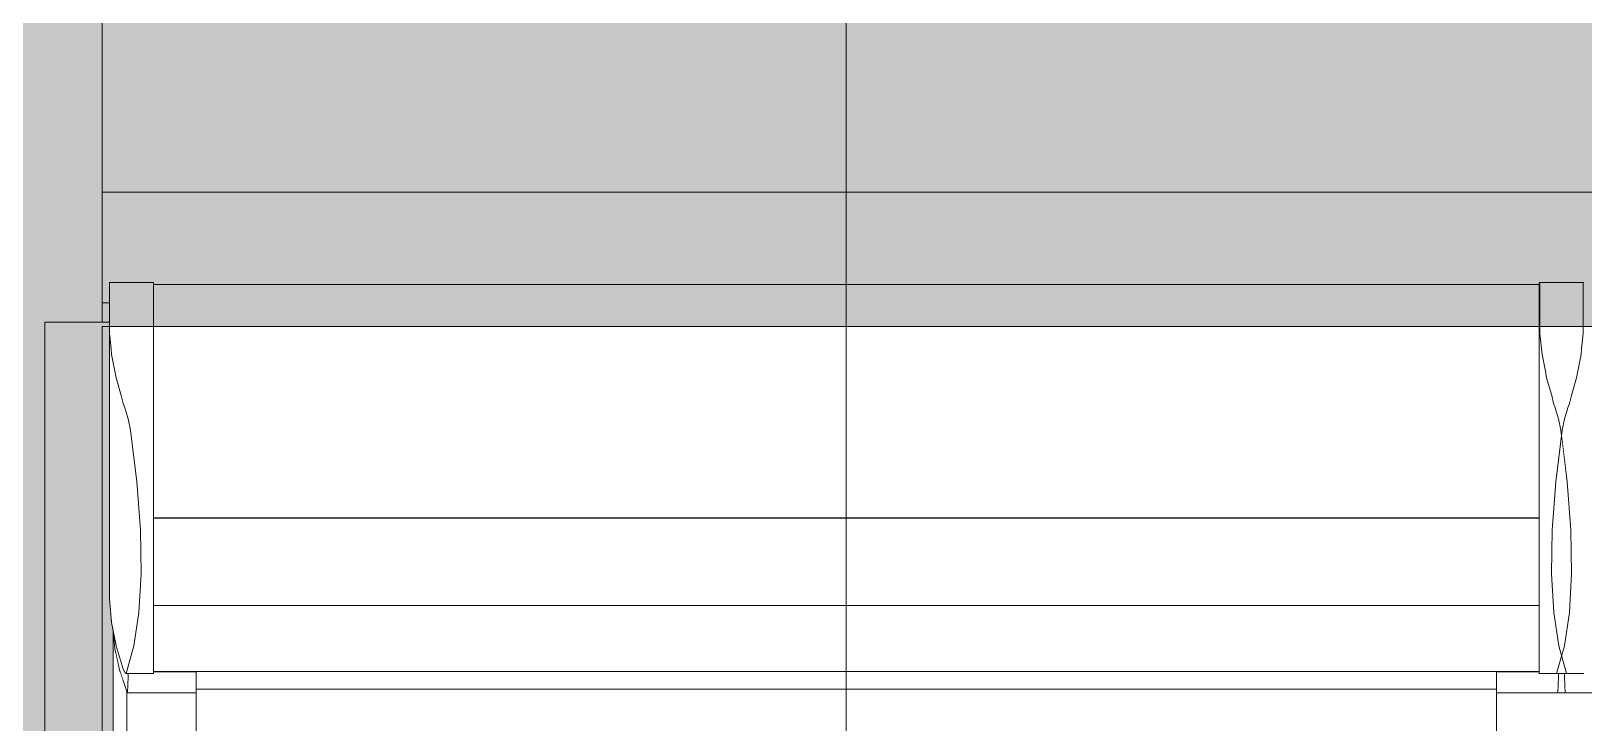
# Model space of a CAD drawing. Header units: metres. Extents: x -208 to 1512, y -277 to 123.
# Drawn here: x 16.169 to 17.07, y -14.458 to -14.057 of the extents above; entities that cross this region are included whole.
import ezdxf

# ---------------------------------------------------------------- set-up
doc = ezdxf.new("R2010")
doc.units = ezdxf.units.M
doc.header["$MEASUREMENT"] = 0
doc.linetypes.add('Wipeout_Contour', pattern=[1, 0, -1])
doc.layers.add('325 Dachfenster', color=7, linetype='Continuous')
doc.layers.add('330 Dachaufbau', color=7, linetype='Continuous')

# ---------------------------------------------------------------- blocks, each defined once
blk = doc.blocks.new('DF Marker 27[472]_4', base_point=(16.64185, -14.94126))
at = {"layer": '325 Dachfenster', "color": 7, "linetype": 'Continuous', "lineweight": 13}
blk.add_line((16.64185, -18.69751), (16.64185, -13.04971), dxfattribs=at)
blk = doc.blocks.new('VELUX SlopeRoofBundle[11]_4')
at = {"color": 254, "linetype": 'Wipeout_Contour', "lineweight": 0, "ltscale": 88.79572}
blk.add_wipeout([(17.04385, -14.20261), (17.04385, -14.20997), (17.04423, -14.20997), (17.04422, -14.20261)], dxfattribs=at).dxf.layer = '325 Dachfenster'
at = {"color": 254, "linetype": 'Wipeout_Contour', "lineweight": 0, "ltscale": 107.652925}
blk.add_wipeout([(16.21425, -14.38588), (16.21555, -14.39979), (16.21555, -14.24443), (16.2152, -14.24087), (16.21425, -14.23224)], dxfattribs=at).dxf.layer = '325 Dachfenster'
at = {"color": 254, "linetype": 'Wipeout_Contour', "lineweight": 0, "ltscale": 111.319774}
blk.add_wipeout([(17.04385, -14.25402), (17.04385, -14.26816), (17.05114, -14.26816), (17.04815, -14.2578), (17.04747, -14.25402)], dxfattribs=at).dxf.layer = '325 Dachfenster'
at = {"color": 254, "linetype": 'Wipeout_Contour', "lineweight": 0, "ltscale": 111.473602}
blk.add_wipeout([(17.04385, -14.42938), (17.054, -14.42938), (17.05685, -14.41924), (17.05521, -14.4134), (17.04385, -14.4134)], dxfattribs=at).dxf.layer = '325 Dachfenster'
at = {"color": 254, "linetype": 'Wipeout_Contour', "lineweight": 0, "ltscale": 88.81556}
blk.add_wipeout([(17.04385, -14.20997), (17.04385, -14.21873), (17.04424, -14.21873), (17.04423, -14.20997)], dxfattribs=at).dxf.layer = '325 Dachfenster'
at = {"color": 254, "linetype": 'Wipeout_Contour', "lineweight": 0, "ltscale": 107.707841}
blk.add_wipeout([(16.21747, -14.25402), (16.21555, -14.24443), (16.21555, -14.39979), (16.21815, -14.41344), (16.21815, -14.2578)], dxfattribs=at).dxf.layer = '325 Dachfenster'
at = {"color": 254, "linetype": 'Wipeout_Contour', "lineweight": 0, "ltscale": 111.169399}
blk.add_wipeout([(17.04385, -14.26816), (17.04385, -14.27474), (17.05302, -14.27474), (17.05225, -14.27283), (17.05114, -14.26816)], dxfattribs=at).dxf.layer = '325 Dachfenster'
at = {"color": 254, "linetype": 'Wipeout_Contour', "lineweight": 0, "ltscale": 89.493717}
blk.add_wipeout([(17.04385, -14.39403), (17.04385, -14.4134), (17.05521, -14.4134), (17.05232, -14.39403)], dxfattribs=at).dxf.layer = '325 Dachfenster'
at = {"color": 254, "linetype": 'Wipeout_Contour', "lineweight": 0, "ltscale": 89.308731}
blk.add_wipeout([(17.04385, -14.42818), (17.01905, -14.42818), (17.01905, -14.42846), (17.04385, -14.42846)], dxfattribs=at).dxf.layer = '325 Dachfenster'
at = {"color": 254, "linetype": 'Wipeout_Contour', "lineweight": 0, "ltscale": 88.839945}
blk.add_wipeout([(17.04385, -14.21873), (17.04385, -14.22906), (17.04425, -14.22906), (17.04424, -14.21873)], dxfattribs=at).dxf.layer = '325 Dachfenster'
at = {"color": 254, "linetype": 'Wipeout_Contour', "lineweight": 0, "ltscale": 107.78399}
blk.add_wipeout([(16.21815, -14.41344), (16.22225, -14.42693), (16.22225, -14.27283), (16.22114, -14.26816), (16.21815, -14.2578)], dxfattribs=at).dxf.layer = '325 Dachfenster'
at = {"color": 254, "linetype": 'Wipeout_Contour', "lineweight": 0, "ltscale": 89.117848}
blk.add_wipeout([(17.04385, -14.27474), (17.04385, -14.2816), (17.0551, -14.2816), (17.05302, -14.27474)], dxfattribs=at).dxf.layer = '325 Dachfenster'
at = {"color": 254, "linetype": 'Wipeout_Contour', "lineweight": 0, "ltscale": 89.356695}
blk.add_wipeout([(17.05104, -14.37154), (17.04385, -14.37154), (17.04385, -14.39403), (17.05232, -14.39403)], dxfattribs=at).dxf.layer = '325 Dachfenster'
at = {"color": 254, "linetype": 'Wipeout_Contour', "lineweight": 0, "ltscale": 89.353375}
blk.add_wipeout([(17.01905, -14.44058), (17.05469, -14.44058), (17.05505, -14.43142), (17.01905, -14.43142)], dxfattribs=at).dxf.layer = '325 Dachfenster'
at = {"color": 254, "linetype": 'Wipeout_Contour', "lineweight": 0, "ltscale": 172.065248}
blk.add_wipeout([(16.21422, -14.20473), (16.21422, -14.29623), (16.21425, -14.36991), (16.21425, -14.36427), (16.21425, -14.23224), (16.21424, -14.21873), (16.21423, -14.20997), (16.21422, -14.20261)], dxfattribs=at).dxf.layer = '325 Dachfenster'
at = {"color": 254, "linetype": 'Wipeout_Contour', "lineweight": 0, "ltscale": 110.608895}
blk.add_wipeout([(17.04385, -14.22906), (17.04385, -14.24087), (17.0685, -14.24087), (17.06945, -14.23224), (17.06946, -14.22906)], dxfattribs=at).dxf.layer = '325 Dachfenster'
at = {"color": 254, "linetype": 'Wipeout_Contour', "lineweight": 0, "ltscale": 89.220362}
blk.add_wipeout([(17.04385, -14.34615), (17.04385, -14.37154), (17.05104, -14.37154), (17.05147, -14.34615)], dxfattribs=at).dxf.layer = '325 Dachfenster'
at = {"color": 254, "linetype": 'Wipeout_Contour', "lineweight": 0, "ltscale": 86.514481}
blk.add_wipeout([(16.21615, -14.40294), (16.21615, -14.40295), (16.21745, -14.4152), (16.21745, -14.40977)], dxfattribs=at).dxf.layer = '325 Dachfenster'
at = {"color": 254, "linetype": 'Wipeout_Contour', "lineweight": 0, "ltscale": 86.661175}
blk.add_wipeout([(16.2285, -14.4134), (16.224, -14.42938), (16.23985, -14.42938), (16.23985, -14.4134)], dxfattribs=at).dxf.layer = '325 Dachfenster'
at = {"color": 254, "linetype": 'Wipeout_Contour', "lineweight": 0, "ltscale": 133.462516}
blk.add_wipeout([(17.01905, -14.42846), (17.01905, -14.43142), (17.05505, -14.43142), (17.05505, -14.42938), (17.04385, -14.42938), (17.04385, -14.42846)], dxfattribs=at).dxf.layer = '325 Dachfenster'
at = {"color": 254, "linetype": 'Wipeout_Contour', "lineweight": 0, "ltscale": 90.063145}
blk.add_wipeout([(17.01905, -14.44058), (17.01905, -15.01121), (17.02075, -15.01247), (17.02075, -14.44058)], dxfattribs=at).dxf.layer = '325 Dachfenster'
at = {"layer": '325 Dachfenster', "linetype": 'Continuous', "lineweight": 0, "flags": 128}
for points in [[(16.21422, -14.29623), (16.21425, -14.36991)], [(16.21425, -14.38455), (16.21425, -14.36991)]]:
    blk.add_lwpolyline(points, dxfattribs=at)
at = {"color": 254, "linetype": 'Wipeout_Contour', "lineweight": 0, "ltscale": 86.291652}
blk.add_wipeout([(16.21422, -14.20261), (16.21423, -14.20997), (16.23985, -14.20997), (16.23985, -14.20261)], dxfattribs=at).dxf.layer = '325 Dachfenster'
at = {"color": 254, "linetype": 'Wipeout_Contour', "lineweight": 0, "ltscale": 108.144422}
blk.add_wipeout([(16.21425, -14.23224), (16.2152, -14.24087), (16.23985, -14.24087), (16.23985, -14.22906), (16.21425, -14.22906)], dxfattribs=at).dxf.layer = '325 Dachfenster'
at = {"color": 254, "linetype": 'Wipeout_Contour', "lineweight": 0, "ltscale": 110.698106}
blk.add_wipeout([(17.04385, -14.25402), (17.06624, -14.25402), (17.06815, -14.24443), (17.0685, -14.24087), (17.04385, -14.24087)], dxfattribs=at).dxf.layer = '325 Dachfenster'
at = {"color": 254, "linetype": 'Wipeout_Contour', "lineweight": 0, "ltscale": 89.27261}
blk.add_wipeout([(17.04385, -14.31829), (17.04385, -14.34615), (17.05147, -14.34615), (17.05355, -14.31829)], dxfattribs=at).dxf.layer = '325 Dachfenster'
at = {"color": 254, "linetype": 'Wipeout_Contour', "lineweight": 0, "ltscale": 86.642189}
blk.add_wipeout([(16.23139, -14.39403), (16.2285, -14.4134), (16.23985, -14.4134), (16.23985, -14.39403)], dxfattribs=at).dxf.layer = '325 Dachfenster'
at = {"color": 254, "linetype": 'Wipeout_Contour', "lineweight": 0, "ltscale": 90.122279}
blk.add_wipeout([(17.02075, -14.44058), (17.02075, -15.01247), (17.05615, -15.01247), (17.05615, -14.44058)], dxfattribs=at).dxf.layer = '325 Dachfenster'
at = {"layer": '325 Dachfenster', "linetype": 'Continuous', "lineweight": 0, "flags": 128}
blk.add_lwpolyline([(16.21422, -14.20473), (16.21422, -14.20261)], dxfattribs=at)
at = {"color": 254, "linetype": 'Wipeout_Contour', "lineweight": 0, "ltscale": 86.312941}
blk.add_wipeout([(16.21423, -14.20997), (16.21424, -14.21873), (16.23985, -14.21873), (16.23985, -14.20997)], dxfattribs=at).dxf.layer = '325 Dachfenster'
at = {"color": 254, "linetype": 'Wipeout_Contour', "lineweight": 0, "ltscale": 110.295866}
blk.add_wipeout([(17.0685, -14.24087), (17.06985, -14.24087), (17.06985, -14.22906), (17.06946, -14.22906), (17.06945, -14.23224)], dxfattribs=at).dxf.layer = '325 Dachfenster'
at = {"color": 254, "linetype": 'Wipeout_Contour', "lineweight": 0, "ltscale": 108.137763}
blk.add_wipeout([(16.2152, -14.24087), (16.21555, -14.24443), (16.21747, -14.25402), (16.23985, -14.25402), (16.23985, -14.24087)], dxfattribs=at).dxf.layer = '325 Dachfenster'
at = {"color": 254, "linetype": 'Wipeout_Contour', "lineweight": 0, "ltscale": 156.487919}
blk.add_wipeout([(17.05147, -14.34615), (17.05104, -14.37154), (17.05232, -14.39403), (17.05521, -14.4134), (17.05685, -14.41924), (17.05685, -14.29168), (17.05355, -14.31829)], dxfattribs=at).dxf.layer = '325 Dachfenster'
at = {"color": 254, "linetype": 'Wipeout_Contour', "lineweight": 0, "ltscale": 86.669265}
blk.add_wipeout([(16.23139, -14.39403), (16.23985, -14.39403), (16.23985, -14.37154), (16.23267, -14.37154)], dxfattribs=at).dxf.layer = '325 Dachfenster'
at = {"color": 254, "linetype": 'Wipeout_Contour', "lineweight": 0, "ltscale": 87.573936}
blk.add_wipeout([(17.04385, -14.20381), (16.23985, -14.20381), (16.23985, -14.21131), (17.04385, -14.21131)], dxfattribs=at).dxf.layer = '325 Dachfenster'
at = {"color": 254, "linetype": 'Wipeout_Contour', "lineweight": 0, "ltscale": 86.338144}
blk.add_wipeout([(16.21424, -14.21873), (16.21425, -14.22906), (16.23985, -14.22906), (16.23985, -14.21873)], dxfattribs=at).dxf.layer = '325 Dachfenster'
at = {"color": 254, "linetype": 'Wipeout_Contour', "lineweight": 0, "ltscale": 110.528202}
blk.add_wipeout([(17.06624, -14.25402), (17.06985, -14.25402), (17.06985, -14.24087), (17.0685, -14.24087), (17.06815, -14.24443)], dxfattribs=at).dxf.layer = '325 Dachfenster'
at = {"color": 254, "linetype": 'Wipeout_Contour', "lineweight": 0, "ltscale": 108.120074}
blk.add_wipeout([(16.21747, -14.25402), (16.21815, -14.2578), (16.22114, -14.26816), (16.23985, -14.26816), (16.23985, -14.25402)], dxfattribs=at).dxf.layer = '325 Dachfenster'
at = {"color": 254, "linetype": 'Wipeout_Contour', "lineweight": 0, "ltscale": 110.88063}
blk.add_wipeout([(17.04385, -14.28817), (17.04385, -14.31829), (17.05355, -14.31829), (17.05685, -14.29168), (17.05642, -14.28817)], dxfattribs=at).dxf.layer = '325 Dachfenster'
at = {"color": 254, "linetype": 'Wipeout_Contour', "lineweight": 0, "ltscale": 86.680569}
blk.add_wipeout([(16.23267, -14.37154), (16.23985, -14.37154), (16.23985, -14.34615), (16.23224, -14.34615)], dxfattribs=at).dxf.layer = '325 Dachfenster'
at = {"color": 254, "linetype": 'Wipeout_Contour', "lineweight": 0, "ltscale": 89.165412}
blk.add_wipeout([(17.0585, -14.4134), (17.054, -14.42938), (17.06985, -14.42938), (17.06985, -14.4134)], dxfattribs=at).dxf.layer = '325 Dachfenster'
at = {"layer": '325 Dachfenster', "linetype": 'Continuous', "lineweight": 0, "flags": 128}
for points in [[(16.21422, -14.20261), (16.23985, -14.20261)], [(16.21422, -14.29623), (16.21422, -14.20473)], [(16.21422, -14.21437), (16.21, -14.21437)]]:
    blk.add_lwpolyline(points, dxfattribs=at)
at = {"color": 254, "linetype": 'Wipeout_Contour', "lineweight": 0, "ltscale": 87.594989}
blk.add_wipeout([(17.04385, -14.21131), (16.23985, -14.21131), (16.23985, -14.22001), (17.04385, -14.22001)], dxfattribs=at).dxf.layer = '325 Dachfenster'
at = {"color": 254, "linetype": 'Wipeout_Contour', "lineweight": 0, "ltscale": 87.64825}
blk.add_wipeout([(16.23985, -14.23026), (16.23985, -14.242), (17.04385, -14.242), (17.04385, -14.23026)], dxfattribs=at).dxf.layer = '325 Dachfenster'
at = {"color": 254, "linetype": 'Wipeout_Contour', "lineweight": 0, "ltscale": 260.751051}
blk.add_wipeout([(16.22225, -14.27283), (16.22225, -14.42693), (16.22336, -14.4291), (16.224, -14.42938), (16.2285, -14.4134), (16.23139, -14.39403), (16.23267, -14.37154), (16.23224, -14.34615), (16.23016, -14.31829), (16.22642, -14.28817), (16.2251, -14.2816), (16.22302, -14.27474)], dxfattribs=at).dxf.layer = '325 Dachfenster'
at = {"color": 254, "linetype": 'Wipeout_Contour', "lineweight": 0, "ltscale": 89.075798}
blk.add_wipeout([(17.04385, -14.2816), (17.04385, -14.28817), (17.05642, -14.28817), (17.0551, -14.2816)], dxfattribs=at).dxf.layer = '325 Dachfenster'
at = {"color": 254, "linetype": 'Wipeout_Contour', "lineweight": 0, "ltscale": 89.148323}
blk.add_wipeout([(17.06139, -14.39403), (17.0585, -14.4134), (17.06985, -14.4134), (17.06985, -14.39403)], dxfattribs=at).dxf.layer = '325 Dachfenster'
at = {"color": 254, "linetype": 'Wipeout_Contour', "lineweight": 0, "ltscale": 89.454136}
blk.add_wipeout([(17.05505, -14.43142), (17.05469, -14.44058), (17.09465, -14.44058), (17.09465, -14.43142)], dxfattribs=at).dxf.layer = '325 Dachfenster'
at = {"color": 254, "linetype": 'Wipeout_Contour', "lineweight": 0, "ltscale": 88.815867}
blk.add_wipeout([(17.06985, -14.20261), (17.04422, -14.20261), (17.04423, -14.20997), (17.06985, -14.20997)], dxfattribs=at).dxf.layer = '325 Dachfenster'
at = {"color": 254, "linetype": 'Wipeout_Contour', "lineweight": 0, "ltscale": 87.61964}
blk.add_wipeout([(16.23985, -14.23026), (17.04385, -14.23026), (17.04385, -14.22001), (16.23985, -14.22001)], dxfattribs=at).dxf.layer = '325 Dachfenster'
at = {"color": 254, "linetype": 'Wipeout_Contour', "lineweight": 0, "ltscale": 87.68036}
blk.add_wipeout([(16.23985, -14.242), (16.23985, -14.25494), (17.04385, -14.25494), (17.04385, -14.242)], dxfattribs=at).dxf.layer = '325 Dachfenster'
at = {"color": 254, "linetype": 'Wipeout_Contour', "lineweight": 0, "ltscale": 86.40349}
blk.add_wipeout([(16.22302, -14.27474), (16.2251, -14.2816), (16.23985, -14.2816), (16.23985, -14.27474)], dxfattribs=at).dxf.layer = '325 Dachfenster'
at = {"color": 254, "linetype": 'Wipeout_Contour', "lineweight": 0, "ltscale": 88.920714}
blk.add_wipeout([(17.06985, -14.27474), (17.05302, -14.27474), (17.0551, -14.2816), (17.06985, -14.2816)], dxfattribs=at).dxf.layer = '325 Dachfenster'
at = {"color": 254, "linetype": 'Wipeout_Contour', "lineweight": 0, "ltscale": 86.361267}
blk.add_wipeout([(16.22642, -14.28817), (16.23016, -14.31829), (16.23985, -14.31829), (16.23985, -14.28817)], dxfattribs=at).dxf.layer = '325 Dachfenster'
at = {"color": 254, "linetype": 'Wipeout_Contour', "lineweight": 0, "ltscale": 89.178612}
blk.add_wipeout([(17.06267, -14.37154), (17.06139, -14.39403), (17.06985, -14.39403), (17.06985, -14.37154)], dxfattribs=at).dxf.layer = '325 Dachfenster'
at = {"color": 254, "linetype": 'Wipeout_Contour', "lineweight": 0, "ltscale": 86.946077}
blk.add_wipeout([(16.22505, -14.43142), (16.22469, -14.44058), (16.26465, -14.44058), (16.26465, -14.43142)], dxfattribs=at).dxf.layer = '325 Dachfenster'
at = {"color": 254, "linetype": 'Wipeout_Contour', "lineweight": 0, "ltscale": 134.096759}
blk.add_wipeout([(17.05505, -14.42938), (17.05505, -14.43142), (17.09465, -14.43142), (17.09465, -14.42846), (17.06985, -14.42846), (17.06985, -14.42938)], dxfattribs=at).dxf.layer = '325 Dachfenster'
at = {"color": 254, "linetype": 'Wipeout_Contour', "lineweight": 0, "ltscale": 90.231565}
blk.add_wipeout([(17.05615, -15.01247), (17.09295, -15.01247), (17.09295, -14.44058), (17.05615, -14.44058)], dxfattribs=at).dxf.layer = '325 Dachfenster'
at = {"layer": '325 Dachfenster', "linetype": 'Continuous', "lineweight": 0, "flags": 128}
for points in [[(16.23985, -14.20381), (17.04385, -14.20381)], [(17.06985, -14.20261), (17.04422, -14.20261), (17.04385, -14.20261)], [(17.05469, -14.44058), (17.05505, -14.43142), (17.05505, -14.42938)], [(17.05865, -14.42938), (17.05865, -14.43142), (17.05902, -14.44058)]]:
    blk.add_lwpolyline(points, dxfattribs=at)
at = {"color": 254, "linetype": 'Wipeout_Contour', "lineweight": 0, "ltscale": 88.836552}
blk.add_wipeout([(17.06985, -14.20997), (17.04423, -14.20997), (17.04424, -14.21873), (17.06985, -14.21873)], dxfattribs=at).dxf.layer = '325 Dachfenster'
at = {"color": 254, "linetype": 'Wipeout_Contour', "lineweight": 0, "ltscale": 108.477172}
blk.add_wipeout([(16.22114, -14.26816), (16.22225, -14.27283), (16.22302, -14.27474), (16.23985, -14.27474), (16.23985, -14.26816)], dxfattribs=at).dxf.layer = '325 Dachfenster'
at = {"color": 254, "linetype": 'Wipeout_Contour', "lineweight": 0, "ltscale": 86.449461}
blk.add_wipeout([(16.2251, -14.2816), (16.22642, -14.28817), (16.23985, -14.28817), (16.23985, -14.2816)], dxfattribs=at).dxf.layer = '325 Dachfenster'
at = {"color": 254, "linetype": 'Wipeout_Contour', "lineweight": 0, "ltscale": 86.489658}
blk.add_wipeout([(16.23016, -14.31829), (16.23224, -14.34615), (16.23985, -14.34615), (16.23985, -14.31829)], dxfattribs=at).dxf.layer = '325 Dachfenster'
at = {"color": 254, "linetype": 'Wipeout_Contour', "lineweight": 0, "ltscale": 89.193097}
blk.add_wipeout([(17.06267, -14.37154), (17.06985, -14.37154), (17.06985, -14.34615), (17.06224, -14.34615)], dxfattribs=at).dxf.layer = '325 Dachfenster'
at = {"color": 254, "linetype": 'Wipeout_Contour', "lineweight": 0, "ltscale": 130.289407}
blk.add_wipeout([(16.22415, -14.43932), (16.2246, -14.4405), (16.22469, -14.44058), (16.22505, -14.43142), (16.22505, -14.42938), (16.22415, -14.42938)], dxfattribs=at).dxf.layer = '325 Dachfenster'
at = {"color": 254, "linetype": 'Wipeout_Contour', "lineweight": 0, "ltscale": 89.46383}
blk.add_wipeout([(17.06985, -14.42846), (17.09465, -14.42846), (17.09465, -14.42818), (17.06985, -14.42818)], dxfattribs=at).dxf.layer = '325 Dachfenster'
at = {"color": 254, "linetype": 'Wipeout_Contour', "lineweight": 0, "ltscale": 88.86104}
blk.add_wipeout([(17.06985, -14.21873), (17.04424, -14.21873), (17.04425, -14.22906), (17.06985, -14.22906)], dxfattribs=at).dxf.layer = '325 Dachfenster'
at = {"color": 254, "linetype": 'Wipeout_Contour', "lineweight": 0, "ltscale": 87.741565}
blk.add_wipeout([(16.23985, -14.26901), (16.23985, -14.27509), (17.04385, -14.27509), (17.04385, -14.26901)], dxfattribs=at).dxf.layer = '325 Dachfenster'
at = {"color": 254, "linetype": 'Wipeout_Contour', "lineweight": 0, "ltscale": 156.428134}
blk.add_wipeout([(17.05685, -14.29168), (17.05685, -14.41924), (17.0585, -14.4134), (17.06139, -14.39403), (17.06267, -14.37154), (17.06224, -14.34615), (17.06016, -14.31829)], dxfattribs=at).dxf.layer = '325 Dachfenster'
at = {"color": 254, "linetype": 'Wipeout_Contour', "lineweight": 0, "ltscale": 87.888337}
blk.add_wipeout([(17.04385, -14.31738), (16.23985, -14.31738), (16.23985, -14.33908), (17.04385, -14.33908)], dxfattribs=at).dxf.layer = '325 Dachfenster'
at = {"color": 254, "linetype": 'Wipeout_Contour', "lineweight": 0, "ltscale": 108.450685}
blk.add_wipeout([(16.21745, -14.4152), (16.22015, -14.42737), (16.22015, -14.42002), (16.21815, -14.41344), (16.21745, -14.40977)], dxfattribs=at).dxf.layer = '325 Dachfenster'
at = {"color": 254, "linetype": 'Wipeout_Contour', "lineweight": 0, "ltscale": 87.715521}
blk.add_wipeout([(17.04385, -14.25494), (16.23985, -14.25494), (16.23985, -14.26901), (17.04385, -14.26901)], dxfattribs=at).dxf.layer = '325 Dachfenster'
at = {"color": 254, "linetype": 'Wipeout_Contour', "lineweight": 0, "ltscale": 87.757866}
blk.add_wipeout([(16.23985, -14.28152), (17.04385, -14.28152), (17.04385, -14.27509), (16.23985, -14.27509)], dxfattribs=at).dxf.layer = '325 Dachfenster'
at = {"color": 254, "linetype": 'Wipeout_Contour', "lineweight": 0, "ltscale": 87.821403}
blk.add_wipeout([(16.23985, -14.28761), (16.23985, -14.31738), (17.04385, -14.31738), (17.04385, -14.28761)], dxfattribs=at).dxf.layer = '325 Dachfenster'
at = {"color": 254, "linetype": 'Wipeout_Contour', "lineweight": 0, "ltscale": 88.874268}
blk.add_wipeout([(17.06985, -14.28817), (17.05642, -14.28817), (17.06016, -14.31829), (17.06985, -14.31829)], dxfattribs=at).dxf.layer = '325 Dachfenster'
at = {"color": 254, "linetype": 'Wipeout_Contour', "lineweight": 0, "ltscale": 151.207513}
blk.add_wipeout([(16.22015, -14.42737), (16.22415, -14.43932), (16.22415, -14.42938), (16.224, -14.42938), (16.22336, -14.4291), (16.22225, -14.42693), (16.22015, -14.42002)], dxfattribs=at).dxf.layer = '325 Dachfenster'
at = {"color": 254, "linetype": 'Wipeout_Contour', "lineweight": 0, "ltscale": 111.279531}
blk.add_wipeout([(17.04747, -14.25402), (17.04815, -14.2578), (17.05114, -14.26816), (17.06985, -14.26816), (17.06985, -14.25402)], dxfattribs=at).dxf.layer = '325 Dachfenster'
at = {"color": 254, "linetype": 'Wipeout_Contour', "lineweight": 0, "ltscale": 87.774155}
blk.add_wipeout([(16.23985, -14.28761), (17.04385, -14.28761), (17.04385, -14.28152), (16.23985, -14.28152)], dxfattribs=at).dxf.layer = '325 Dachfenster'
at = {"color": 254, "linetype": 'Wipeout_Contour', "lineweight": 0, "ltscale": 88.966782}
blk.add_wipeout([(17.06985, -14.2816), (17.0551, -14.2816), (17.05642, -14.28817), (17.06985, -14.28817)], dxfattribs=at).dxf.layer = '325 Dachfenster'
at = {"color": 254, "linetype": 'Wipeout_Contour', "lineweight": 0, "ltscale": 89.001607}
blk.add_wipeout([(17.06016, -14.31829), (17.06224, -14.34615), (17.06985, -14.34615), (17.06985, -14.31829)], dxfattribs=at).dxf.layer = '325 Dachfenster'
at = {"color": 254, "linetype": 'Wipeout_Contour', "lineweight": 0, "ltscale": 108.698697}
blk.add_wipeout([(16.21635, -14.40484), (16.21635, -14.97514), (16.21765, -14.98739), (16.21765, -14.4161), (16.21745, -14.4152)], dxfattribs=at).dxf.layer = '325 Dachfenster'
at = {"color": 254, "linetype": 'Wipeout_Contour', "lineweight": 0, "ltscale": 130.322371}
blk.add_wipeout([(16.23985, -14.42938), (16.22505, -14.42938), (16.22505, -14.43142), (16.26465, -14.43142), (16.26465, -14.42846), (16.23985, -14.42846)], dxfattribs=at).dxf.layer = '325 Dachfenster'
at = {"color": 254, "linetype": 'Wipeout_Contour', "lineweight": 0, "ltscale": 130.984007}
blk.add_wipeout([(16.22435, -14.43984), (16.22435, -15.01151), (16.22615, -15.01247), (16.22615, -14.44058), (16.22469, -14.44058), (16.2246, -14.4405)], dxfattribs=at).dxf.layer = '325 Dachfenster'
at = {"layer": '325 Dachfenster', "linetype": 'Continuous', "lineweight": 0, "flags": 128}
blk.add_lwpolyline([(16.21615, -14.40295), (16.21615, -14.40294)], dxfattribs=at)
at = {"color": 254, "linetype": 'Wipeout_Contour', "lineweight": 0, "ltscale": 111.628179}
blk.add_wipeout([(17.05114, -14.26816), (17.05225, -14.27283), (17.05302, -14.27474), (17.06985, -14.27474), (17.06985, -14.26816)], dxfattribs=at).dxf.layer = '325 Dachfenster'
at = {"color": 254, "linetype": 'Wipeout_Contour', "lineweight": 0, "ltscale": 108.688576}
blk.add_wipeout([(16.21765, -14.4161), (16.21765, -14.98739), (16.22035, -14.99956), (16.22035, -14.42797), (16.22015, -14.42737)], dxfattribs=at).dxf.layer = '325 Dachfenster'
at = {"color": 254, "linetype": 'Wipeout_Contour', "lineweight": 0, "ltscale": 86.954624}
blk.add_wipeout([(16.23985, -14.42818), (16.23985, -14.42846), (16.26465, -14.42846), (16.26465, -14.42818)], dxfattribs=at).dxf.layer = '325 Dachfenster'
at = {"color": 254, "linetype": 'Wipeout_Contour', "lineweight": 0, "ltscale": 87.745315}
blk.add_wipeout([(16.22615, -14.44058), (16.22615, -15.01247), (16.26295, -15.01247), (16.26295, -14.44058)], dxfattribs=at).dxf.layer = '325 Dachfenster'
at = {"layer": '325 Dachfenster', "linetype": 'Continuous', "lineweight": 0, "flags": 128}
blk.add_lwpolyline([(17.06949, -14.20261), (17.06948, -14.20997), (17.06947, -14.21873), (17.06946, -14.22906), (17.06945, -14.23224), (17.0685, -14.24087), (17.06815, -14.24443), (17.06624, -14.25402), (17.06555, -14.2578), (17.06257, -14.26816), (17.06145, -14.27283), (17.06069, -14.27474), (17.05861, -14.2816), (17.05729, -14.28817), (17.05355, -14.31829), (17.05147, -14.34615), (17.05104, -14.37154), (17.05232, -14.39403), (17.05521, -14.4134), (17.05971, -14.42938)], dxfattribs=at)
at = {"color": 254, "linetype": 'Wipeout_Contour', "lineweight": 0, "ltscale": 88.128398}
blk.add_wipeout([(17.04385, -14.41206), (16.23985, -14.41206), (16.23985, -14.42818), (17.04385, -14.42818)], dxfattribs=at).dxf.layer = '325 Dachfenster'
at = {"color": 254, "linetype": 'Wipeout_Contour', "lineweight": 0, "ltscale": 108.723906}
blk.add_wipeout([(16.22415, -14.43932), (16.22035, -14.42797), (16.22035, -14.99956), (16.22435, -15.01151), (16.22435, -14.43984)], dxfattribs=at).dxf.layer = '325 Dachfenster'
at = {"color": 254, "linetype": 'Wipeout_Contour', "lineweight": 0, "ltscale": 87.799161}
blk.add_wipeout([(16.26295, -14.44058), (16.26295, -15.01247), (16.26465, -15.01121), (16.26465, -14.44058)], dxfattribs=at).dxf.layer = '325 Dachfenster'
at = {"layer": '325 Dachfenster', "linetype": 'Continuous', "lineweight": 0, "flags": 128}
for points in [[(16.21422, -14.20261), (16.21423, -14.20997), (16.21424, -14.21873), (16.21425, -14.22906), (16.21425, -14.23224), (16.2152, -14.24087), (16.21555, -14.24443), (16.21747, -14.25402), (16.21815, -14.2578), (16.22114, -14.26816), (16.22225, -14.27283), (16.22302, -14.27474), (16.2251, -14.2816), (16.22642, -14.28817), (16.23016, -14.31829), (16.23224, -14.34615), (16.23267, -14.37154), (16.23139, -14.39403), (16.2285, -14.4134), (16.224, -14.42938)], [(16.22336, -14.4291), (16.22225, -14.42693), (16.21815, -14.41344), (16.21555, -14.39979), (16.21425, -14.38588), (16.21425, -14.38455)], [(16.21615, -14.40295), (16.21745, -14.4152), (16.22015, -14.42737), (16.22415, -14.43932), (16.2246, -14.4405)], [(16.21635, -14.97514), (16.21635, -14.40484)], [(16.22336, -14.4291), (16.224, -14.42938)], [(16.224, -14.42938), (16.23985, -14.42938)], [(16.22469, -14.44058), (16.22505, -14.43142), (16.22505, -14.42938)], [(17.06985, -14.42938), (17.054, -14.42938), (17.04385, -14.42938)], [(16.22435, -15.01151), (16.22435, -14.43984)], [(16.2246, -14.4405), (16.22469, -14.44058)]]:
    blk.add_lwpolyline(points, dxfattribs=at)
at = {"color": 254, "linetype": 'Wipeout_Contour', "lineweight": 0, "ltscale": 88.079648}
blk.add_wipeout([(17.04385, -14.39084), (16.23985, -14.39084), (16.23985, -14.41206), (17.04385, -14.41206)], dxfattribs=at).dxf.layer = '325 Dachfenster'
at = {"color": 254, "linetype": 'Wipeout_Contour', "lineweight": 0, "ltscale": 88.206002}
blk.add_wipeout([(16.26465, -14.44881), (16.26465, -14.4523), (17.01905, -14.4523), (17.01905, -14.44881)], dxfattribs=at).dxf.layer = '325 Dachfenster'
at = {"color": 254, "linetype": 'Wipeout_Contour', "lineweight": 0, "ltscale": 88.050327}
blk.add_wipeout([(17.04385, -14.39), (16.23985, -14.39), (16.23985, -14.39084), (17.04385, -14.39084)], dxfattribs=at).dxf.layer = '325 Dachfenster'
at = {"color": 254, "linetype": 'Wipeout_Contour', "lineweight": 0, "ltscale": 88.19655}
blk.add_wipeout([(16.26465, -14.44509), (16.26465, -14.44881), (17.01905, -14.44881), (17.01905, -14.44509)], dxfattribs=at).dxf.layer = '325 Dachfenster'
at = {"color": 254, "linetype": 'Wipeout_Contour', "lineweight": 0, "ltscale": 88.222179}
blk.add_wipeout([(16.26465, -14.45811), (17.01905, -14.45811), (17.01905, -14.45535), (16.26465, -14.45535)], dxfattribs=at).dxf.layer = '325 Dachfenster'
at = {"color": 254, "linetype": 'Wipeout_Contour', "lineweight": 0, "ltscale": 88.019038}
blk.add_wipeout([(16.23985, -14.36652), (16.23985, -14.39), (17.04385, -14.39), (17.04385, -14.36652)], dxfattribs=at).dxf.layer = '325 Dachfenster'
at = {"color": 254, "linetype": 'Wipeout_Contour', "lineweight": 0, "ltscale": 88.18659}
blk.add_wipeout([(16.26465, -14.44121), (16.26465, -14.44509), (17.01905, -14.44509), (17.01905, -14.44121)], dxfattribs=at).dxf.layer = '325 Dachfenster'
at = {"color": 254, "linetype": 'Wipeout_Contour', "lineweight": 0, "ltscale": 88.214572}
blk.add_wipeout([(16.26465, -14.45535), (17.01905, -14.45535), (17.01905, -14.4523), (16.26465, -14.4523)], dxfattribs=at).dxf.layer = '325 Dachfenster'
at = {"layer": '325 Dachfenster', "linetype": 'Continuous', "lineweight": 0, "flags": 128}
blk.add_lwpolyline([(16.23985, -14.39), (17.04385, -14.39)], dxfattribs=at)
at = {"color": 254, "linetype": 'Wipeout_Contour', "lineweight": 0, "ltscale": 87.953973}
blk.add_wipeout([(17.04385, -14.34014), (16.23985, -14.34014), (16.23985, -14.36652), (17.04385, -14.36652)], dxfattribs=at).dxf.layer = '325 Dachfenster'
at = {"color": 254, "linetype": 'Wipeout_Contour', "lineweight": 0, "ltscale": 88.179239}
blk.add_wipeout([(17.01905, -14.44012), (16.26465, -14.44012), (16.26465, -14.44062), (17.01905, -14.44062)], dxfattribs=at).dxf.layer = '325 Dachfenster'
at = {"color": 254, "linetype": 'Wipeout_Contour', "lineweight": 0, "ltscale": 87.917474}
blk.add_wipeout([(16.23985, -14.3393), (16.23985, -14.33986), (17.04385, -14.33986), (17.04385, -14.3393)], dxfattribs=at).dxf.layer = '325 Dachfenster'
at = {"color": 254, "linetype": 'Wipeout_Contour', "lineweight": 0, "ltscale": 88.175413}
blk.add_wipeout([(16.26465, -14.43844), (16.26465, -14.43938), (17.01905, -14.43938), (17.01905, -14.43844)], dxfattribs=at).dxf.layer = '325 Dachfenster'
at = {"color": 254, "linetype": 'Wipeout_Contour', "lineweight": 0, "ltscale": 87.916451}
blk.add_wipeout([(16.23985, -14.33908), (16.23985, -14.3393), (17.04385, -14.3393), (17.04385, -14.33908)], dxfattribs=at).dxf.layer = '325 Dachfenster'
at = {"color": 254, "linetype": 'Wipeout_Contour', "lineweight": 0, "ltscale": 88.172203}
blk.add_wipeout([(17.01905, -14.43692), (16.26465, -14.43692), (16.26465, -14.43844), (17.01905, -14.43844)], dxfattribs=at).dxf.layer = '325 Dachfenster'
at = {"color": 254, "linetype": 'Wipeout_Contour', "lineweight": 0, "ltscale": 87.918575}
blk.add_wipeout([(16.23985, -14.34014), (17.04385, -14.34014), (17.04385, -14.33986), (16.23985, -14.33986)], dxfattribs=at).dxf.layer = '325 Dachfenster'
at = {"color": 254, "linetype": 'Wipeout_Contour', "lineweight": 0, "ltscale": 88.162086}
blk.add_wipeout([(16.26465, -14.43497), (17.01905, -14.43497), (17.01905, -14.43265), (16.26465, -14.43265)], dxfattribs=at).dxf.layer = '325 Dachfenster'
at = {"layer": '325 Dachfenster', "linetype": 'Continuous', "lineweight": 0, "flags": 128}
for points in [[(16.23985, -14.20261), (16.23985, -14.20997), (16.23985, -14.21873), (16.23985, -14.22906), (16.23985, -14.24087), (16.23985, -14.25402), (16.23985, -14.26816), (16.23985, -14.27474), (16.23985, -14.2816), (16.23985, -14.28817), (16.23985, -14.31829), (16.23985, -14.34615), (16.23985, -14.37154), (16.23985, -14.39403), (16.23985, -14.4134), (16.23985, -14.42938)], [(17.04385, -14.20261), (17.04385, -14.20997), (17.04385, -14.21873), (17.04385, -14.22906), (17.04385, -14.24087), (17.04385, -14.25402), (17.04385, -14.26816), (17.04385, -14.27474), (17.04385, -14.2816), (17.04385, -14.28817), (17.04385, -14.31829), (17.04385, -14.34615), (17.04385, -14.37154), (17.04385, -14.39403), (17.04385, -14.4134), (17.04385, -14.42938)], [(17.04422, -14.20261), (17.04423, -14.20997), (17.04424, -14.21873), (17.04425, -14.22906), (17.04425, -14.23224), (17.0452, -14.24087), (17.04555, -14.24443), (17.04747, -14.25402), (17.04815, -14.2578), (17.05114, -14.26816), (17.05225, -14.27283), (17.05302, -14.27474), (17.0551, -14.2816), (17.05642, -14.28817), (17.06016, -14.31829), (17.06224, -14.34615), (17.06267, -14.37154), (17.06139, -14.39403), (17.0585, -14.4134), (17.054, -14.42938)], [(16.23985, -14.33908), (17.04385, -14.33908)]]:
    blk.add_lwpolyline(points, dxfattribs=at)
at = {"color": 254, "linetype": 'Wipeout_Contour', "lineweight": 0, "ltscale": 88.149574}
blk.add_wipeout([(16.26465, -14.4299), (17.01905, -14.4299), (17.01905, -14.42818), (16.26465, -14.42818)], dxfattribs=at).dxf.layer = '325 Dachfenster'
at = {"color": 254, "linetype": 'Wipeout_Contour', "lineweight": 0, "ltscale": 88.167665}
blk.add_wipeout([(16.26465, -14.43497), (16.26465, -14.43692), (17.01905, -14.43692), (17.01905, -14.43497)], dxfattribs=at).dxf.layer = '325 Dachfenster'
at = {"color": 254, "linetype": 'Wipeout_Contour', "lineweight": 0, "ltscale": 88.155456}
blk.add_wipeout([(16.26465, -14.4299), (16.26465, -14.43265), (17.01905, -14.43265), (17.01905, -14.4299)], dxfattribs=at).dxf.layer = '325 Dachfenster'
at = {"color": 254, "linetype": 'Wipeout_Contour', "lineweight": 0, "ltscale": 88.180277}
blk.add_wipeout([(16.26465, -14.44085), (17.01905, -14.44085), (17.01905, -14.44069), (16.26465, -14.44069)], dxfattribs=at).dxf.layer = '325 Dachfenster'
at = {"layer": '325 Dachfenster', "linetype": 'Continuous', "lineweight": 0, "flags": 128}
for points in [[(16.23985, -14.42818), (17.04385, -14.42818)], [(16.23985, -14.42846), (16.26465, -14.42846)], [(16.26465, -14.42846), (16.26465, -14.42818)], [(17.01905, -14.42818), (17.01905, -14.42846)], [(17.01905, -14.42846), (17.04385, -14.42846)]]:
    blk.add_lwpolyline(points, dxfattribs=at)
at = {"color": 254, "linetype": 'Wipeout_Contour', "lineweight": 0, "ltscale": 88.178047}
blk.add_wipeout([(16.26465, -14.43972), (16.26465, -14.44012), (17.01905, -14.44012), (17.01905, -14.43972)], dxfattribs=at).dxf.layer = '325 Dachfenster'
at = {"color": 254, "linetype": 'Wipeout_Contour', "lineweight": 0, "ltscale": 88.177072}
blk.add_wipeout([(16.26465, -14.43938), (16.26465, -14.43972), (17.01905, -14.43972), (17.01905, -14.43938)], dxfattribs=at).dxf.layer = '325 Dachfenster'
at = {"color": 254, "linetype": 'Wipeout_Contour', "lineweight": 0, "ltscale": 88.180958}
blk.add_wipeout([(16.26465, -14.44121), (17.01905, -14.44121), (17.01905, -14.44085), (16.26465, -14.44085)], dxfattribs=at).dxf.layer = '325 Dachfenster'
at = {"color": 254, "linetype": 'Wipeout_Contour', "lineweight": 0, "ltscale": 88.179977}
blk.add_wipeout([(16.26465, -14.44069), (17.01905, -14.44069), (17.01905, -14.44062), (16.26465, -14.44062)], dxfattribs=at).dxf.layer = '325 Dachfenster'
at = {"layer": '325 Dachfenster', "linetype": 'Continuous', "lineweight": 0}
blk.add_line((16.64185, -18.69751), (16.64185, -13.04971), dxfattribs=at)
at = {"layer": '325 Dachfenster', "linetype": 'Continuous', "lineweight": 0, "flags": 128}
for points in [[(16.26465, -14.42846), (16.26465, -14.43142), (16.26465, -14.44058)], [(17.01905, -14.42846), (17.01905, -14.43142), (17.01905, -14.44058)], [(16.22469, -14.44058), (16.26465, -14.44058)], [(17.01905, -14.43844), (16.26465, -14.43844)], [(16.26465, -15.01121), (16.26465, -14.44058)], [(17.01905, -15.01121), (17.01905, -14.44058)], [(17.09465, -14.44058), (17.05469, -14.44058), (17.01905, -14.44058)]]:
    blk.add_lwpolyline(points, dxfattribs=at)
at = {"layer": '325 Dachfenster', "color": 7, "lineweight": 13}
blk.add_blockref('DF Marker 27[472]_4', (16.64185, -14.94126), dxfattribs=at)
blk = doc.blocks.new('Dachfläche_23_4', base_point=(17.93685, -14.84386))
at = {"color": 254, "linetype": 'Wipeout_Contour', "lineweight": 0, "ltscale": 401.989554}
blk.add_wipeout([(17.93685, -14.15023), (16.21, -14.15023), (16.21, -14.2255), (16.21422, -14.2255), (16.21422, -14.20473), (16.21422, -14.20261), (16.23985, -14.20261), (16.23985, -14.20381), (17.04385, -14.20381), (17.04385, -14.20261), (17.06985, -14.20261), (17.06985, -14.20381), (17.87385, -14.20381), (17.87385, -14.20261), (17.89949, -14.20261), (17.89949, -14.20473), (17.89949, -14.2255), (17.93685, -14.2255)], dxfattribs=at).dxf.layer = '325 Dachfenster'
at = {"color": 254, "linetype": 'Wipeout_Contour', "lineweight": 0, "ltscale": 88.023455}
blk.add_wipeout([(17.93685, -13.5322), (16.21, -13.5322), (16.21, -14.15023), (17.93685, -14.15023)], dxfattribs=at).dxf.layer = '325 Dachfenster'
at = {"color": 254, "linetype": 'Wipeout_Contour', "lineweight": 0, "ltscale": 86.247995}
blk.add_wipeout([(16.17685, -14.2255), (16.17685, -14.22551), (16.21422, -14.22551), (16.21422, -14.2255)], dxfattribs=at).dxf.layer = '325 Dachfenster'
at = {"layer": '325 Dachfenster', "linetype": 'Continuous', "lineweight": 0, "true_color": 0x000000}
blk.add_hatch(color=18, dxfattribs=at).paths.add_polyline_path([(16.17685, -14.22551), (16.17685, -14.84386), (16.21635, -14.84386), (16.21635, -14.40484), (16.21615, -14.40295), (16.21615, -14.40294), (16.21555, -14.39979), (16.21425, -14.38588), (16.21425, -14.37759), (16.21425, -14.36991), (16.21422, -14.29683), (16.21422, -14.28644), (16.21422, -14.28437), (16.21422, -14.22551)])
at = {"layer": '325 Dachfenster', "color": 7, "linetype": 'Continuous', "lineweight": 13, "true_color": 0xf4f4f4, "flags": 128}
for points in [[(16.21, -14.15023), (16.21, -13.5322)], [(17.93685, -14.15023), (16.21, -14.15023)], [(16.21, -14.2255), (16.21, -14.15023)], [(16.17685, -14.2255), (16.21422, -14.2255)], [(16.17685, -14.2255), (16.17685, -14.22551)], [(16.17685, -14.22551), (16.21422, -14.22551)], [(16.17685, -14.84386), (16.17685, -14.22551)]]:
    blk.add_lwpolyline(points, dxfattribs=at)
at = {"layer": '325 Dachfenster', "linetype": 'Continuous', "lineweight": 0}
blk.add_blockref('VELUX SlopeRoofBundle[11]_4', (0, 0), dxfattribs=at)
blk = doc.blocks.new('Dachfläche_28_4', base_point=(12.55, -13.58499))
at = {"layer": '330 Dachaufbau', "linetype": 'Continuous', "lineweight": 0, "true_color": 0x000000}
blk.add_hatch(color=18, dxfattribs=at).paths.add_polyline_path([(18.95005, -10.49457), (18.50784, -10.49457), (18.50784, -11.155), (18.49988, -11.155), (18.49988, -13.58499), (12.55, -13.58499), (12.55, -15.07), (13.745, -15.07), (13.745, -14.22801), (15.495, -14.22801), (15.495, -15.07), (16.21, -15.07), (16.21, -14.22801), (17.96, -14.22801), (17.96, -15.07), (18.9348, -15.07)])
at = {"layer": '330 Dachaufbau', "color": 7, "linetype": 'Continuous', "lineweight": 18, "flags": 128}
for points in [[(16.21, -14.22801), (16.21, -15.07)], [(17.96, -14.22801), (16.21, -14.22801)]]:
    blk.add_lwpolyline(points, dxfattribs=at)

msp = doc.modelspace()

# ---------------------------------------------------------------- block references
at = {"layer": '325 Dachfenster', "color": 7, "linetype": 'Continuous', "lineweight": 13, "true_color": 0xf4f4f4}
msp.add_blockref('Dachfläche_23_4', (17.93685, -14.84386), dxfattribs=at)

# ---------------------------------------------------------------- next in the draw order: block references
at = {"layer": '330 Dachaufbau', "color": 7, "linetype": 'Continuous', "lineweight": 18}
msp.add_blockref('Dachfläche_28_4', (12.55, -13.58499), dxfattribs=at)

doc.saveas('drawing.dxf')
